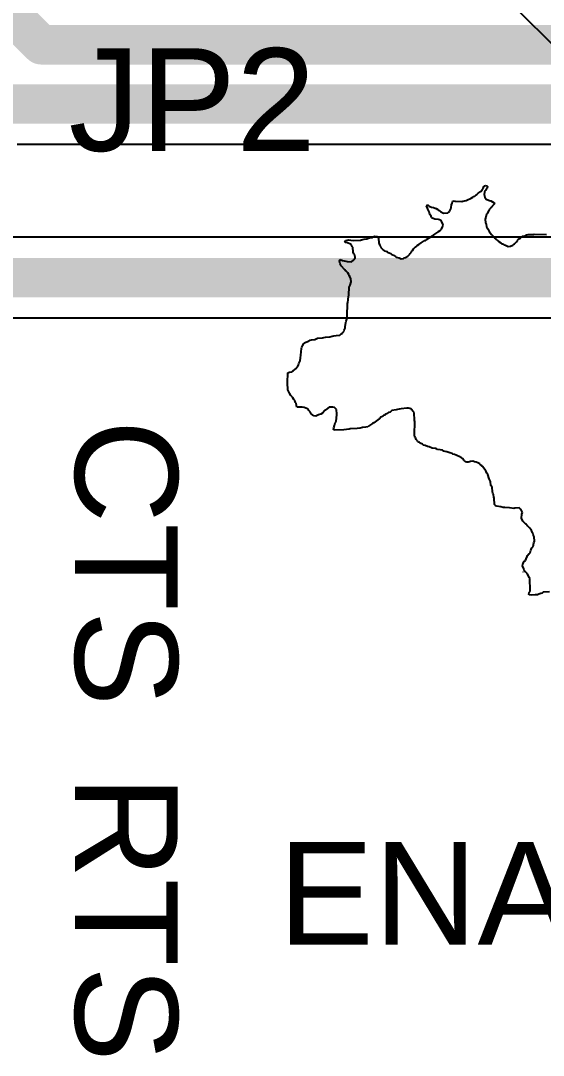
# Model space of a CAD drawing. Header units: inches. Extents: x 1.04 to 3.32, y 2.74 to 3.44.
# Drawn here: x 2.6743 to 2.8066, y 2.9996 to 3.2615 of the extents above; entities that cross this region are included whole.
import ezdxf

# ---------------------------------------------------------------- set-up
doc = ezdxf.new("R2010")
doc.units = ezdxf.units.IN
doc.header["$MEASUREMENT"] = 0
for name, color, linetype in [('Bottom Layer', 5, 'Continuous'), ('Top Layer', 1, 'Continuous'), ('Top Overlay', 2, 'Continuous')]:
    doc.layers.add(name, color=color, linetype=linetype)
doc.styles.add('Arial', font='', dxfattribs={"height": 0.2})
doc.styles.get('Arial').set_extended_font_data('Arial')

# ---------------------------------------------------------------- blocks, each defined once
blk = doc.blocks.new('JMP_3_PTH_180_16')
at = {"layer": 'Top Overlay', "style": 'Arial'}
blk.add_text('RTS', height=0.026, dxfattribs=at).set_placement((-0.145, 0.07))
blk = doc.blocks.new('JMP_3_PTH_180_23')
at = {"layer": 'Top Overlay', "style": 'Arial'}
blk.add_text('CTS', height=0.026, dxfattribs=at).set_placement((0.085, 0.07))

msp = doc.modelspace()

# ---------------------------------------------------------------- linework, layer by layer
at = {"layer": 'Bottom Layer'}
for p, q in [((2.68407, 3.38036), (2.83108, 3.23334)), ((3.10217, 3.20669), (2.6389, 3.20669)), ((2.63456, 3.18629), (3.09795, 3.18629))]:
    msp.add_line(p, q, dxfattribs=at)
msp.add_lwpolyline([(2.60353, 3.19649, 0.01, 0.01, 0), (3.10217, 3.19649, 0.01, 0.01, 0)], format="xyseb", dxfattribs=at)
at = {"layer": 'Top Layer'}
msp.add_line((2.67345, 3.23023), (2.8489, 3.23023), dxfattribs=at)
for points in [[(2.64445, 3.29055, 0.01, 0.01, 0), (2.67957, 3.25543, 0.01, 0.01, 0)], [(2.67957, 3.25543, 0.01, 0.01, 0), (2.93812, 3.25543, 0.01, 0.01, 0)], [(2.62324, 3.24043, 0.01, 0.01, 0), (2.85312, 3.24043, 0.01, 0.01, 0)]]:
    msp.add_lwpolyline(points, format="xyseb", dxfattribs=at)
msp.add_lwpolyline([(2.67707, 3.25543, 0.005, 0.005, 1), (2.68207, 3.25543, 0.005, 0.005, 1)], format="xyseb", close=True, dxfattribs=at)
msp.add_lwpolyline([(2.67707, 3.25543, 0.005, 0.005, 1), (2.68207, 3.25543, 0.005, 0.005, 1)], format="xyseb", close=True, dxfattribs=at)
at = {"layer": 'Top Overlay'}
for p, q in [((2.79141, 3.21908), (2.79153, 3.21953)), ((2.79153, 3.21953), (2.79169, 3.21969)), ((2.79169, 3.21969), (2.79201, 3.21977)), ((2.79201, 3.21977), (2.79233, 3.21969)), ((2.79233, 3.21969), (2.79245, 3.21957)), ((2.79245, 3.21957), (2.79237, 3.21916)), ((2.78839, 3.21663), (2.78879, 3.21687)), ((2.78879, 3.21687), (2.78895, 3.21703)), ((2.78895, 3.21703), (2.78927, 3.21711)), ((2.78927, 3.21711), (2.7896, 3.21743)), ((2.7896, 3.21743), (2.78976, 3.21751)), ((2.78976, 3.21751), (2.79, 3.21775)), ((2.79, 3.21775), (2.79016, 3.21783)), ((2.79016, 3.21783), (2.7906, 3.2182)), ((2.7906, 3.2182), (2.79072, 3.21832)), ((2.79072, 3.21832), (2.79088, 3.2184)), ((2.79088, 3.2184), (2.79121, 3.21888)), ((2.79121, 3.21888), (2.79141, 3.21908)), ((2.79173, 3.21812), (2.79165, 3.21755)), ((2.79165, 3.21755), (2.79177, 3.21687)), ((2.79181, 3.21844), (2.79173, 3.21812)), ((2.79177, 3.21687), (2.79217, 3.21638)), ((2.79205, 3.2186), (2.79181, 3.21844)), ((2.79237, 3.21916), (2.79205, 3.2186)), ((2.77707, 3.21465), (2.77719, 3.21494)), ((2.77732, 3.21409), (2.77707, 3.21465)), ((2.77719, 3.21494), (2.77744, 3.21485)), ((2.77744, 3.21485), (2.77776, 3.21453)), ((2.77776, 3.21453), (2.77792, 3.21445)), ((2.77792, 3.21445), (2.77832, 3.21429)), ((2.77832, 3.21429), (2.77881, 3.21421)), ((2.77881, 3.21421), (2.77921, 3.21405)), ((2.78319, 3.21393), (2.78327, 3.21425)), ((2.78327, 3.21425), (2.78335, 3.21489)), ((2.78335, 3.21489), (2.78352, 3.2153)), ((2.78352, 3.2153), (2.7836, 3.2157)), ((2.7836, 3.2157), (2.78372, 3.21582)), ((2.78372, 3.21582), (2.78404, 3.2159)), ((2.78404, 3.2159), (2.78428, 3.21582)), ((2.78428, 3.21582), (2.78597, 3.21574)), ((2.78597, 3.21574), (2.78621, 3.21582)), ((2.78621, 3.21582), (2.78706, 3.21602)), ((2.78706, 3.21602), (2.78758, 3.21622)), ((2.78758, 3.21622), (2.78798, 3.21647)), ((2.78798, 3.21647), (2.78839, 3.21663)), ((2.79217, 3.21638), (2.79274, 3.21606)), ((2.79274, 3.21606), (2.79298, 3.21598)), ((2.79298, 3.21598), (2.7933, 3.2159)), ((2.79334, 3.21425), (2.79326, 3.21409)), ((2.7933, 3.2159), (2.79419, 3.21542)), ((2.79358, 3.21441), (2.79334, 3.21425)), ((2.79366, 3.21457), (2.79358, 3.21441)), ((2.79423, 3.21514), (2.79366, 3.21457)), ((2.79419, 3.21542), (2.79423, 3.21514)), ((2.7774, 3.21385), (2.77732, 3.21409)), ((2.77772, 3.21312), (2.7774, 3.21385)), ((2.7778, 3.2128), (2.77772, 3.21312)), ((2.77796, 3.2124), (2.7778, 3.2128)), ((2.7782, 3.212), (2.77796, 3.2124)), ((2.77832, 3.21163), (2.7782, 3.212)), ((2.77913, 3.21131), (2.77832, 3.21163)), ((2.77921, 3.21405), (2.77953, 3.21397)), ((2.77953, 3.21397), (2.77993, 3.21373)), ((2.77993, 3.21373), (2.78009, 3.21357)), ((2.78009, 3.21357), (2.78034, 3.21349)), ((2.78034, 3.21349), (2.78058, 3.21324)), ((2.78058, 3.21324), (2.78114, 3.21292)), ((2.78114, 3.21292), (2.78138, 3.21284)), ((2.78138, 3.21284), (2.78243, 3.21292)), ((2.78243, 3.21292), (2.78267, 3.21316)), ((2.78267, 3.21316), (2.78283, 3.21324)), ((2.78283, 3.21324), (2.78295, 3.21337)), ((2.78295, 3.21337), (2.78319, 3.21393)), ((2.79209, 3.21179), (2.79189, 3.21127)), ((2.79221, 3.21256), (2.79209, 3.21179)), ((2.79237, 3.21272), (2.79221, 3.21256)), ((2.79278, 3.21345), (2.79237, 3.21272)), ((2.79302, 3.21385), (2.79278, 3.21345)), ((2.79326, 3.21409), (2.79302, 3.21385)), ((2.78009, 3.21123), (2.77913, 3.21131)), ((2.78042, 3.21115), (2.78009, 3.21123)), ((2.7805, 3.21099), (2.78042, 3.21115)), ((2.78066, 3.21091), (2.7805, 3.21099)), ((2.78086, 3.21071), (2.78066, 3.21091)), ((2.78118, 3.21014), (2.78086, 3.21071)), ((2.78086, 3.20878), (2.78106, 3.2093)), ((2.78106, 3.2093), (2.78126, 3.20966)), ((2.78126, 3.20966), (2.78118, 3.21014)), ((2.79189, 3.21127), (2.79197, 3.21039)), ((2.79197, 3.21039), (2.79213, 3.20998)), ((2.79213, 3.20998), (2.79221, 3.20934)), ((2.79221, 3.20934), (2.79253, 3.20886)), ((2.76125, 3.20624), (2.76198, 3.20632)), ((2.76198, 3.20632), (2.76238, 3.20648)), ((2.76238, 3.20648), (2.7627, 3.20656)), ((2.7627, 3.20656), (2.76334, 3.20664)), ((2.76334, 3.20664), (2.76351, 3.2068)), ((2.76351, 3.2068), (2.76391, 3.20696)), ((2.76391, 3.20696), (2.76463, 3.20688)), ((2.76463, 3.20688), (2.76483, 3.20668)), ((2.76483, 3.20668), (2.76491, 3.20636)), ((2.76491, 3.20636), (2.765, 3.20531)), ((2.77703, 3.20616), (2.77816, 3.2068)), ((2.77816, 3.2068), (2.77832, 3.20696)), ((2.77832, 3.20696), (2.77889, 3.20729)), ((2.77889, 3.20729), (2.77989, 3.20797)), ((2.77989, 3.20797), (2.78009, 3.20817)), ((2.78009, 3.20817), (2.7805, 3.20841)), ((2.7805, 3.20841), (2.78086, 3.20878)), ((2.79253, 3.20886), (2.79294, 3.20813)), ((2.79294, 3.20813), (2.7935, 3.20741)), ((2.7935, 3.20741), (2.79406, 3.20684)), ((2.79406, 3.20684), (2.79414, 3.20668)), ((2.79414, 3.20668), (2.79427, 3.20656)), ((2.79427, 3.20656), (2.79443, 3.20648)), ((2.79443, 3.20648), (2.79451, 3.20632)), ((2.79451, 3.20632), (2.79467, 3.20624)), ((2.80026, 3.20612), (2.80047, 3.20632)), ((2.80047, 3.20632), (2.80063, 3.2064)), ((2.80063, 3.2064), (2.80087, 3.20664)), ((2.80087, 3.20664), (2.80103, 3.20672)), ((2.80103, 3.20672), (2.80127, 3.20696)), ((2.80127, 3.20696), (2.80204, 3.20708)), ((2.80204, 3.20708), (2.80248, 3.20729)), ((2.80248, 3.20729), (2.8028, 3.20737)), ((2.8028, 3.20737), (2.80389, 3.20741)), ((2.80389, 3.20741), (2.80409, 3.20737)), ((2.80409, 3.20737), (2.80433, 3.20745)), ((2.80433, 3.20745), (2.80739, 3.20737)), ((2.75638, 3.20547), (2.75666, 3.20592)), ((2.75642, 3.20535), (2.75638, 3.20547)), ((2.75706, 3.20527), (2.75642, 3.20535)), ((2.75666, 3.20592), (2.75731, 3.20608)), ((2.75779, 3.20495), (2.75706, 3.20527)), ((2.75731, 3.20608), (2.75787, 3.206)), ((2.75795, 3.20487), (2.75779, 3.20495)), ((2.75787, 3.206), (2.75867, 3.20592)), ((2.75823, 3.20435), (2.75795, 3.20487)), ((2.75839, 3.20419), (2.75823, 3.20435)), ((2.75847, 3.2029), (2.75839, 3.20419)), ((2.75867, 3.20592), (2.76037, 3.206)), ((2.76037, 3.206), (2.76061, 3.20608)), ((2.76061, 3.20608), (2.76125, 3.20624)), ((2.765, 3.20531), (2.76508, 3.20507)), ((2.76508, 3.20507), (2.7652, 3.20463)), ((2.7652, 3.20463), (2.7654, 3.20443)), ((2.7654, 3.20443), (2.76548, 3.2041)), ((2.76548, 3.2041), (2.76608, 3.2035)), ((2.77353, 3.20338), (2.77377, 3.20378)), ((2.77377, 3.20378), (2.7743, 3.20431)), ((2.7743, 3.20431), (2.77446, 3.20439)), ((2.77446, 3.20439), (2.7747, 3.20463)), ((2.7747, 3.20463), (2.7751, 3.20487)), ((2.7751, 3.20487), (2.77566, 3.20527)), ((2.77566, 3.20527), (2.77623, 3.20559)), ((2.77623, 3.20559), (2.77647, 3.20584)), ((2.77647, 3.20584), (2.77679, 3.20592)), ((2.77679, 3.20592), (2.77703, 3.20616)), ((2.79467, 3.20624), (2.79499, 3.20592)), ((2.79499, 3.20592), (2.79515, 3.20584)), ((2.79515, 3.20584), (2.79547, 3.20551)), ((2.79547, 3.20551), (2.79588, 3.20527)), ((2.79588, 3.20527), (2.79604, 3.20511)), ((2.79604, 3.20511), (2.79656, 3.20491)), ((2.79656, 3.20491), (2.79668, 3.20479)), ((2.79668, 3.20479), (2.797, 3.20471)), ((2.797, 3.20471), (2.79773, 3.20439)), ((2.79773, 3.20439), (2.79829, 3.20447)), ((2.79829, 3.20447), (2.79886, 3.20471)), ((2.79886, 3.20471), (2.79902, 3.20479)), ((2.79902, 3.20479), (2.79918, 3.20495)), ((2.79918, 3.20495), (2.79934, 3.20503)), ((2.79934, 3.20503), (2.79986, 3.20555)), ((2.79986, 3.20555), (2.80006, 3.20592)), ((2.80006, 3.20592), (2.80018, 3.20596)), ((2.80018, 3.20596), (2.80026, 3.20612)), ((2.75501, 3.20072), (2.75521, 3.20109)), ((2.75521, 3.20109), (2.75578, 3.20084)), ((2.75863, 3.20249), (2.75847, 3.2029)), ((2.75859, 3.20092), (2.75888, 3.20121)), ((2.75888, 3.20225), (2.75863, 3.20249)), ((2.75896, 3.20153), (2.75888, 3.20225)), ((2.75888, 3.20121), (2.75896, 3.20153)), ((2.76608, 3.2035), (2.76624, 3.20342)), ((2.76624, 3.20342), (2.7664, 3.20326)), ((2.7664, 3.20326), (2.76705, 3.2031)), ((2.76705, 3.2031), (2.76729, 3.20286)), ((2.76729, 3.20286), (2.76761, 3.20278)), ((2.76761, 3.20278), (2.76801, 3.20262)), ((2.76801, 3.20262), (2.76826, 3.20237)), ((2.76826, 3.20237), (2.76866, 3.20213)), ((2.76866, 3.20213), (2.76922, 3.20181)), ((2.76922, 3.20181), (2.76938, 3.20165)), ((2.76938, 3.20165), (2.77011, 3.20149)), ((2.77011, 3.20149), (2.77067, 3.20125)), ((2.77067, 3.20125), (2.77124, 3.20133)), ((2.77124, 3.20133), (2.7714, 3.20149)), ((2.7714, 3.20149), (2.77172, 3.20157)), ((2.77172, 3.20157), (2.77228, 3.20189)), ((2.77228, 3.20189), (2.77281, 3.20241)), ((2.77281, 3.20241), (2.77289, 3.20257)), ((2.77289, 3.20257), (2.77313, 3.20282)), ((2.77313, 3.20282), (2.77337, 3.20322)), ((2.77337, 3.20322), (2.77353, 3.20338)), ((2.75509, 3.20032), (2.75501, 3.20072)), ((2.75521, 3.19996), (2.75509, 3.20032)), ((2.75541, 3.19943), (2.75521, 3.19996)), ((2.75638, 3.19847), (2.75541, 3.19943)), ((2.75578, 3.20084), (2.75662, 3.20064)), ((2.75658, 3.19819), (2.75638, 3.19847)), ((2.75662, 3.20064), (2.75694, 3.20056)), ((2.75694, 3.20056), (2.75803, 3.20052)), ((2.75803, 3.20052), (2.75859, 3.20092)), ((2.75674, 3.19811), (2.75658, 3.19819)), ((2.75686, 3.19798), (2.75674, 3.19811)), ((2.75694, 3.19782), (2.75686, 3.19798)), ((2.7571, 3.19766), (2.75694, 3.19782)), ((2.75735, 3.19726), (2.7571, 3.19766)), ((2.75751, 3.1971), (2.75735, 3.19726)), ((2.75751, 3.19702), (2.75751, 3.1971)), ((2.75775, 3.19662), (2.75751, 3.19702)), ((2.75791, 3.19621), (2.75775, 3.19662)), ((2.75799, 3.19541), (2.75791, 3.19621)), ((2.75735, 3.19211), (2.75747, 3.19408)), ((2.75747, 3.19408), (2.75759, 3.1942)), ((2.75759, 3.1942), (2.75775, 3.1946)), ((2.75775, 3.1946), (2.75799, 3.19541)), ((2.7571, 3.19017), (2.75718, 3.19082)), ((2.75718, 3.19082), (2.75726, 3.19106)), ((2.75726, 3.19106), (2.75735, 3.19211)), ((2.75694, 3.18679), (2.75702, 3.18993)), ((2.75702, 3.18993), (2.7571, 3.19017)), ((2.75662, 3.1851), (2.7567, 3.18542)), ((2.7567, 3.18542), (2.75686, 3.18599)), ((2.75686, 3.18599), (2.75694, 3.18679)), ((2.7559, 3.1826), (2.75614, 3.18285)), ((2.75614, 3.18285), (2.75622, 3.18317)), ((2.75622, 3.18317), (2.75642, 3.18369)), ((2.75642, 3.18369), (2.7565, 3.18401)), ((2.7565, 3.18401), (2.75662, 3.1851)), ((2.74619, 3.17999), (2.74635, 3.18007)), ((2.74635, 3.18007), (2.74692, 3.18031)), ((2.74692, 3.18031), (2.74724, 3.18039)), ((2.74724, 3.18039), (2.74764, 3.18063)), ((2.74764, 3.18063), (2.74796, 3.18071)), ((2.74796, 3.18071), (2.74877, 3.18079)), ((2.74877, 3.18079), (2.74949, 3.18112)), ((2.74949, 3.18112), (2.75074, 3.18124)), ((2.75074, 3.18124), (2.75106, 3.18132)), ((2.75106, 3.18132), (2.75147, 3.1814)), ((2.75147, 3.1814), (2.75255, 3.18152)), ((2.75255, 3.18152), (2.75316, 3.18164)), ((2.75316, 3.18164), (2.7536, 3.18176)), ((2.7536, 3.18176), (2.75416, 3.18184)), ((2.75416, 3.18184), (2.75513, 3.18192)), ((2.75513, 3.18192), (2.75545, 3.18224)), ((2.75545, 3.18224), (2.75582, 3.18244)), ((2.75582, 3.18244), (2.7559, 3.1826)), ((2.74523, 3.17685), (2.74531, 3.17765)), ((2.74531, 3.17765), (2.74539, 3.17854)), ((2.74539, 3.17854), (2.74547, 3.17886)), ((2.74547, 3.17886), (2.74567, 3.17922)), ((2.74567, 3.17922), (2.74599, 3.17979)), ((2.74599, 3.17979), (2.74619, 3.17999)), ((2.7447, 3.17471), (2.74486, 3.17487)), ((2.74486, 3.17487), (2.74503, 3.17544)), ((2.74503, 3.17544), (2.74515, 3.1762)), ((2.74515, 3.1762), (2.74523, 3.17685)), ((2.74188, 3.16988), (2.74197, 3.17238)), ((2.74197, 3.17238), (2.74209, 3.1725)), ((2.74209, 3.1725), (2.74241, 3.17258)), ((2.74241, 3.17258), (2.74297, 3.17266)), ((2.74297, 3.17266), (2.74313, 3.17282)), ((2.74313, 3.17282), (2.74329, 3.1729)), ((2.74329, 3.1729), (2.74374, 3.17326)), ((2.74374, 3.17326), (2.74402, 3.17347)), ((2.74402, 3.17347), (2.74422, 3.17367)), ((2.74422, 3.17367), (2.7443, 3.17383)), ((2.7443, 3.17383), (2.74446, 3.17399)), ((2.74446, 3.17399), (2.74462, 3.17439)), ((2.74462, 3.17439), (2.7447, 3.17471)), ((2.74197, 3.16811), (2.74188, 3.16988)), ((2.74237, 3.16722), (2.74197, 3.16811)), ((2.74269, 3.16666), (2.74237, 3.16722)), ((2.74301, 3.16634), (2.74269, 3.16666)), ((2.74309, 3.16618), (2.74301, 3.16634)), ((2.74325, 3.16602), (2.74309, 3.16618)), ((2.7435, 3.16561), (2.74325, 3.16602)), ((2.7437, 3.16541), (2.7435, 3.16561)), ((2.7439, 3.16489), (2.7437, 3.16541)), ((2.74406, 3.16473), (2.7439, 3.16489)), ((2.74414, 3.16408), (2.74406, 3.16473)), ((2.74426, 3.16372), (2.74414, 3.16408)), ((2.74555, 3.16364), (2.74426, 3.16372)), ((2.74611, 3.16356), (2.74555, 3.16364)), ((2.74692, 3.16324), (2.74611, 3.16356)), ((2.74708, 3.16316), (2.74692, 3.16324)), ((2.7472, 3.16304), (2.74708, 3.16316)), ((2.74728, 3.16288), (2.7472, 3.16304)), ((2.74764, 3.16251), (2.74728, 3.16288)), ((2.74784, 3.16199), (2.74764, 3.16251)), ((2.74853, 3.16147), (2.74784, 3.16199)), ((2.7503, 3.16195), (2.74974, 3.16171)), ((2.7507, 3.16219), (2.7503, 3.16195)), ((2.75135, 3.16284), (2.7507, 3.16219)), ((2.75151, 3.16292), (2.75135, 3.16284)), ((2.75167, 3.16308), (2.75151, 3.16292)), ((2.75239, 3.16364), (2.75167, 3.16308)), ((2.75336, 3.16372), (2.75239, 3.16364)), ((2.75376, 3.16356), (2.75336, 3.16372)), ((2.75404, 3.16336), (2.75376, 3.16356)), ((2.75425, 3.16308), (2.75404, 3.16336)), ((2.75433, 3.16195), (2.75425, 3.16308)), ((2.75429, 3.16078), (2.75433, 3.16195)), ((2.76661, 3.16183), (2.76653, 3.16167)), ((2.76673, 3.16195), (2.76661, 3.16183)), ((2.76689, 3.16203), (2.76673, 3.16195)), ((2.76741, 3.16231), (2.76689, 3.16203)), ((2.76785, 3.16243), (2.76741, 3.16231)), ((2.7683, 3.16288), (2.76785, 3.16243)), ((2.76938, 3.163), (2.7683, 3.16288)), ((2.76971, 3.16308), (2.76938, 3.163)), ((2.77015, 3.1632), (2.76971, 3.16308)), ((2.77063, 3.16328), (2.77015, 3.1632)), ((2.77208, 3.16344), (2.77063, 3.16328)), ((2.77252, 3.1634), (2.77208, 3.16344)), ((2.77285, 3.16332), (2.77252, 3.1634)), ((2.77309, 3.16324), (2.77285, 3.16332)), ((2.77325, 3.16316), (2.77309, 3.16324)), ((2.77337, 3.16304), (2.77325, 3.16316)), ((2.77361, 3.16263), (2.77337, 3.16304)), ((2.77393, 3.16231), (2.77361, 3.16263)), ((2.77401, 3.1603), (2.77393, 3.16231)), ((2.74901, 3.16139), (2.74853, 3.16147)), ((2.74957, 3.16163), (2.74901, 3.16139)), ((2.74974, 3.16171), (2.74957, 3.16163)), ((2.7538, 3.15901), (2.75396, 3.15974)), ((2.75396, 3.15974), (2.75412, 3.1599)), ((2.75412, 3.1599), (2.7542, 3.16022)), ((2.7542, 3.16022), (2.75429, 3.16078)), ((2.76334, 3.15953), (2.76234, 3.15885)), ((2.76375, 3.1597), (2.76334, 3.15953)), ((2.76403, 3.15998), (2.76375, 3.1597)), ((2.76504, 3.16074), (2.76403, 3.15998)), ((2.7652, 3.16082), (2.76504, 3.16074)), ((2.76552, 3.16114), (2.7652, 3.16082)), ((2.76592, 3.16131), (2.76552, 3.16114)), ((2.76596, 3.16143), (2.76592, 3.16131)), ((2.76612, 3.16159), (2.76596, 3.16143)), ((2.76653, 3.16167), (2.76612, 3.16159)), ((2.77409, 3.16006), (2.77401, 3.1603)), ((2.77401, 3.15668), (2.77409, 3.16006)), ((2.75348, 3.15804), (2.75356, 3.15845)), ((2.75368, 3.15784), (2.75348, 3.15804)), ((2.75356, 3.15845), (2.7538, 3.15901)), ((2.7561, 3.15792), (2.75368, 3.15784)), ((2.75747, 3.15809), (2.7561, 3.15792)), ((2.75771, 3.15817), (2.75747, 3.15809)), ((2.75948, 3.15825), (2.75771, 3.15817)), ((2.76028, 3.15833), (2.75948, 3.15825)), ((2.76085, 3.15857), (2.76028, 3.15833)), ((2.76165, 3.15865), (2.76085, 3.15857)), ((2.76222, 3.15873), (2.76165, 3.15865)), ((2.76234, 3.15885), (2.76222, 3.15873)), ((2.77409, 3.15611), (2.77401, 3.15668)), ((2.77422, 3.15599), (2.77409, 3.15611)), ((2.77442, 3.15547), (2.77422, 3.15599)), ((2.77474, 3.15515), (2.77442, 3.15547)), ((2.77482, 3.15498), (2.77474, 3.15515)), ((2.7751, 3.15478), (2.77482, 3.15498)), ((2.77526, 3.1547), (2.7751, 3.15478)), ((2.77542, 3.15454), (2.77526, 3.1547)), ((2.77607, 3.1543), (2.77542, 3.15454)), ((2.77627, 3.1541), (2.77607, 3.1543)), ((2.77671, 3.15398), (2.77627, 3.1541)), ((2.77728, 3.15374), (2.77671, 3.15398)), ((2.77776, 3.15366), (2.77728, 3.15374)), ((2.77848, 3.15333), (2.77776, 3.15366)), ((2.77929, 3.15325), (2.77848, 3.15333)), ((2.77961, 3.15317), (2.77929, 3.15325)), ((2.77985, 3.15293), (2.77961, 3.15317)), ((2.7805, 3.15285), (2.77985, 3.15293)), ((2.78106, 3.15277), (2.7805, 3.15285)), ((2.78142, 3.15257), (2.78106, 3.15277)), ((2.78174, 3.15249), (2.78142, 3.15257)), ((2.78215, 3.15241), (2.78174, 3.15249)), ((2.78267, 3.15221), (2.78215, 3.15241)), ((2.78299, 3.15213), (2.78267, 3.15221)), ((2.78356, 3.15197), (2.78299, 3.15213)), ((2.78372, 3.1518), (2.78356, 3.15197)), ((2.78412, 3.15172), (2.78372, 3.1518)), ((2.78452, 3.15156), (2.78412, 3.15172)), ((2.78492, 3.15132), (2.78452, 3.15156)), ((2.78533, 3.15116), (2.78492, 3.15132)), ((2.78589, 3.15084), (2.78533, 3.15116)), ((2.78605, 3.15068), (2.78589, 3.15084)), ((2.78621, 3.1506), (2.78605, 3.15068)), ((2.78637, 3.15035), (2.78621, 3.1506)), ((2.78666, 3.15015), (2.78637, 3.15035)), ((2.78674, 3.14999), (2.78666, 3.15015)), ((2.7869, 3.14983), (2.78674, 3.14999)), ((2.78722, 3.14975), (2.7869, 3.14983)), ((2.78758, 3.14979), (2.78722, 3.14975)), ((2.7879, 3.14987), (2.78758, 3.14979)), ((2.78815, 3.14995), (2.7879, 3.14987)), ((2.78879, 3.15003), (2.78815, 3.14995)), ((2.78919, 3.14987), (2.78879, 3.15003)), ((2.7896, 3.14979), (2.78919, 3.14987)), ((2.79, 3.14963), (2.7896, 3.14979)), ((2.79056, 3.14931), (2.79, 3.14963)), ((2.7906, 3.14919), (2.79056, 3.14931)), ((2.79084, 3.14903), (2.7906, 3.14919)), ((2.79104, 3.14874), (2.79084, 3.14903)), ((2.79121, 3.14866), (2.79104, 3.14874)), ((2.79205, 3.14758), (2.79121, 3.14866)), ((2.79213, 3.14742), (2.79205, 3.14758)), ((2.79229, 3.14701), (2.79213, 3.14742)), ((2.79253, 3.14661), (2.79229, 3.14701)), ((2.79294, 3.14556), (2.79253, 3.14661)), ((2.79322, 3.14488), (2.79294, 3.14556)), ((2.79334, 3.14387), (2.79322, 3.14488)), ((2.79366, 3.14339), (2.79334, 3.14387)), ((2.79374, 3.14226), (2.79366, 3.14339)), ((2.79382, 3.14194), (2.79374, 3.14226)), ((2.79398, 3.14154), (2.79382, 3.14194)), ((2.79406, 3.14089), (2.79398, 3.14154)), ((2.79414, 3.14065), (2.79406, 3.14089)), ((2.79423, 3.13904), (2.79414, 3.14065)), ((2.79451, 3.13876), (2.79423, 3.13904)), ((2.79479, 3.13864), (2.79451, 3.13876)), ((2.79584, 3.13848), (2.79479, 3.13864)), ((2.79648, 3.13832), (2.79584, 3.13848)), ((2.79688, 3.13824), (2.79648, 3.13832)), ((2.79801, 3.13816), (2.79688, 3.13824)), ((2.79918, 3.13803), (2.79801, 3.13816)), ((2.80047, 3.1382), (2.79942, 3.13811)), ((2.80063, 3.13803), (2.80047, 3.1382)), ((2.79942, 3.13811), (2.79918, 3.13803)), ((2.80091, 3.13783), (2.80063, 3.13803)), ((2.80111, 3.13755), (2.80091, 3.13783)), ((2.80107, 3.13558), (2.80115, 3.13663)), ((2.80139, 3.13485), (2.80107, 3.13558)), ((2.80131, 3.13703), (2.80111, 3.13755)), ((2.80115, 3.13663), (2.80131, 3.13703)), ((2.80216, 3.13409), (2.80139, 3.13485)), ((2.80232, 3.13401), (2.80216, 3.13409)), ((2.80252, 3.13381), (2.80232, 3.13401)), ((2.8026, 3.13365), (2.80252, 3.13381)), ((2.80316, 3.13308), (2.8026, 3.13365)), ((2.80341, 3.13268), (2.80316, 3.13308)), ((2.80365, 3.13244), (2.80341, 3.13268)), ((2.80373, 3.13228), (2.80365, 3.13244)), ((2.80389, 3.13187), (2.80373, 3.13228)), ((2.80405, 3.13171), (2.80389, 3.13187)), ((2.80413, 3.13123), (2.80405, 3.13171)), ((2.80429, 3.13083), (2.80413, 3.13123)), ((2.80437, 3.12978), (2.80429, 3.13083)), ((2.80357, 3.12761), (2.80369, 3.12805)), ((2.80369, 3.12805), (2.80405, 3.12841)), ((2.80405, 3.12841), (2.80425, 3.12934)), ((2.80425, 3.12934), (2.80437, 3.12978)), ((2.80212, 3.12487), (2.80228, 3.12527)), ((2.80228, 3.12527), (2.80252, 3.12584)), ((2.80252, 3.12584), (2.8026, 3.12616)), ((2.8026, 3.12616), (2.80296, 3.12652)), ((2.80296, 3.12652), (2.80312, 3.1266)), ((2.80312, 3.1266), (2.80332, 3.1268)), ((2.80332, 3.1268), (2.80341, 3.12745)), ((2.80341, 3.12745), (2.80357, 3.12761)), ((2.80131, 3.12342), (2.80139, 3.1239)), ((2.80171, 3.12286), (2.80131, 3.12342)), ((2.80139, 3.1239), (2.80155, 3.12406)), ((2.80155, 3.12406), (2.80167, 3.12451)), ((2.80167, 3.12451), (2.80175, 3.12467)), ((2.80179, 3.12237), (2.80171, 3.12286)), ((2.80175, 3.12467), (2.80212, 3.12487)), ((2.80147, 3.12197), (2.80151, 3.12201)), ((2.80151, 3.12193), (2.80147, 3.12197)), ((2.80151, 3.12201), (2.80155, 3.12197)), ((2.80155, 3.12197), (2.80151, 3.12193)), ((2.80204, 3.12213), (2.80179, 3.12237)), ((2.80212, 3.12197), (2.80204, 3.12213)), ((2.80232, 3.12177), (2.80212, 3.12197)), ((2.80248, 3.12169), (2.80232, 3.12177)), ((2.80252, 3.12157), (2.80248, 3.12169)), ((2.80288, 3.12096), (2.80252, 3.12157)), ((2.803, 3.12052), (2.80288, 3.12096)), ((2.80324, 3.12028), (2.803, 3.12052)), ((2.80332, 3.1173), (2.80324, 3.12028)), ((2.80316, 3.1169), (2.80332, 3.1173)), ((2.80292, 3.11625), (2.803, 3.11674)), ((2.80304, 3.11613), (2.80292, 3.11625)), ((2.803, 3.11674), (2.80316, 3.1169)), ((2.80353, 3.11605), (2.80304, 3.11613)), ((2.80457, 3.11613), (2.80353, 3.11605)), ((2.80514, 3.11621), (2.80457, 3.11613)), ((2.8055, 3.11633), (2.80514, 3.11621)), ((2.80602, 3.11653), (2.8055, 3.11633)), ((2.80634, 3.11661), (2.80602, 3.11653)), ((2.80659, 3.11686), (2.80634, 3.11661)), ((2.8082, 3.11694), (2.80659, 3.11686))]:
    msp.add_line(p, q, dxfattribs=at)

# ---------------------------------------------------------------- block references
at = {"rotation": 270}
for name, p in [('JMP_3_PTH_180_23', (2.61811, 3.24555)), ('JMP_3_PTH_180_16', (2.61811, 2.92555))]:
    msp.add_blockref(name, p, dxfattribs=at)

# ---------------------------------------------------------------- texts
at = {"layer": 'Top Overlay', "style": 'Arial'}
for s, p in [('JP2', (2.68645, 3.22856)), ('ENA/RTS/485', (2.73949, 3.02756))]:
    msp.add_text(s, height=0.026, dxfattribs=at).set_placement(p)

doc.saveas('drawing.dxf')
